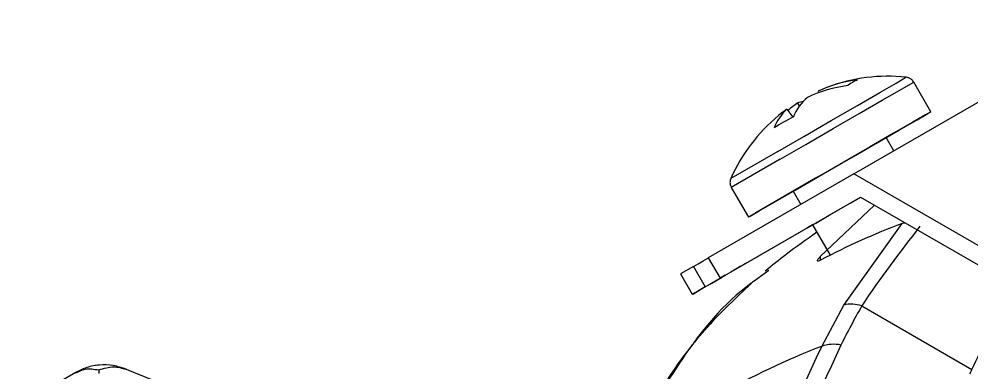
# Model space of a CAD drawing. Extents: x 11 to 120, y 2 to 94.
# Drawn here: x 84.44 to 85.897, y 76.724 to 77.265 of the extents above; entities that cross this region are included whole.
import ezdxf

# ---------------------------------------------------------------- set-up
doc = ezdxf.new("R2010")
doc.units = 0
doc.header["$MEASUREMENT"] = 0
doc.layers.add('OBJECT', color=7, linetype='CONTINUOUS')

msp = doc.modelspace()

# ---------------------------------------------------------------- linework, layer by layer
at = {"layer": 'OBJECT'}
for p, q in [((85.7162, 77.0285), (86.1264, 77.2653)), ((85.834, 77.1235), (85.8079, 77.1688)), ((85.6617, 77.155), (85.6627, 77.1527)), ((85.6333, 77.1325), (85.6305, 77.1369)), ((85.6141, 77.1275), (85.6232, 77.1154)), ((85.7773, 77.0638), (85.7656, 77.084)), ((85.6002, 77.063), (85.5283, 77.0214)), ((85.6038, 77.051), (85.529, 77.0078)), ((85.7162, 77.0285), (85.4938, 76.9001)), ((85.9448, 76.8966), (85.7162, 77.0285)), ((85.529, 77.0078), (85.5552, 76.9625)), ((85.5118, 76.8689), (85.7268, 76.993)), ((85.6236, 77.002), (85.6353, 76.9818)), ((85.7268, 76.993), (85.9531, 76.8624)), ((85.6651, 76.9021), (85.7481, 76.9807)), ((85.5473, 76.8894), (85.6533, 76.9506)), ((85.6533, 76.9506), (85.6801, 76.9042)), ((85.7009, 76.828), (85.7904, 76.9529)), ((85.7956, 76.9533), (85.7904, 76.9529)), ((85.6651, 76.9021), (85.6648, 76.8965)), ((85.4713, 76.8871), (85.4514, 76.8756)), ((85.4713, 76.8871), (85.4893, 76.8559)), ((85.4938, 76.9001), (85.5118, 76.8689)), ((85.5473, 76.8894), (85.5473, 76.8894)), ((85.4514, 76.8756), (85.4694, 76.8444)), ((85.5863, 76.8807), (85.5639, 76.8646)), ((85.5152, 76.8708), (85.5155, 76.871)), ((85.6672, 76.7648), (85.7009, 76.828)), ((85.7285, 76.8266), (85.897, 76.7294)), ((84.5621, 76.7289), (84.5621, 76.7233)), ((84.6833, 76.6974), (84.5992, 76.7317)), ((84.5266, 76.7251), (84.44, 76.675))]:
    msp.add_line(p, q, dxfattribs=at)
at = {"layer": 'OBJECT', "flags": 128}
for points in [[(85.6002, 77.063), (85.64, 77.0859), (85.6819, 77.1101), (85.722, 77.1333), (85.7562, 77.153), (85.7812, 77.1674), (85.7946, 77.1752), (85.7965, 77.1763)], [(85.6038, 77.051), (85.6431, 77.0737), (85.6846, 77.0977), (85.7247, 77.1209), (85.7598, 77.1411), (85.7868, 77.1567), (85.8033, 77.1662), (85.8079, 77.1688)], [(85.63, 77.0057), (85.6693, 77.0284), (85.7108, 77.0524), (85.7509, 77.0755), (85.786, 77.0958), (85.813, 77.1114), (85.8294, 77.1209), (85.8339, 77.1235), (85.826, 77.1189), (85.8064, 77.1076), (85.7769, 77.0906), (85.7401, 77.0693), (85.7067, 77.05)], [(85.6617, 77.024), (85.6883, 77.0394), (85.7158, 77.0553), (85.7401, 77.0693), (85.7575, 77.0794), (85.7653, 77.0839), (85.7656, 77.084)], [(85.6825, 77.036), (85.658, 77.0219), (85.6199, 76.9999), (85.5885, 76.9818), (85.5666, 76.9691), (85.556, 76.963), (85.5577, 76.964), (85.5716, 76.972), (85.5964, 76.9864), (85.63, 77.0057)], [(85.6236, 77.002), (85.6268, 77.0039), (85.6401, 77.0116), (85.6617, 77.024)], [(85.6533, 76.9506), (85.6445, 76.9455), (85.6453, 76.946), (85.6582, 76.9534), (85.6811, 76.9667), (85.7106, 76.9837), (85.7268, 76.993)], [(85.4713, 76.8871), (85.4782, 76.8911), (85.4858, 76.8955), (85.4929, 76.8996), (85.4938, 76.9001)], [(85.5473, 76.8894), (85.5504, 76.8912), (85.5506, 76.8913), (85.5479, 76.8897), (85.5427, 76.8867), (85.5357, 76.8827), (85.5281, 76.8783), (85.521, 76.8742), (85.5155, 76.871)], [(85.4893, 76.8559), (85.4962, 76.8599), (85.5038, 76.8643), (85.5109, 76.8684), (85.5164, 76.8716), (85.5195, 76.8734), (85.5197, 76.8735), (85.517, 76.8719), (85.5118, 76.8689)], [(85.4893, 76.8559), (85.4788, 76.8498), (85.4721, 76.846), (85.4694, 76.8444), (85.471, 76.8453), (85.4766, 76.8486), (85.4861, 76.8541), (85.4991, 76.8616), (85.5152, 76.8708)]]:
    msp.add_lwpolyline(points, dxfattribs=at)
at = {"layer": 'OBJECT'}
for centre, radius, start, end in [((85.7367, 76.949), 0.2167, 97.8816, 114.9159), ((85.7482, 76.9692), 0.2049, 97.2915, 114.9772), ((85.7683, 76.9154), 0.2624, 83.8332, 110.4435), ((85.7486, 77.1091), 0.0686, 112.6102, 127.376), ((85.7518, 76.9637), 0.2115, 124.9942, 130.0725), ((85.6964, 77.0862), 0.0783, 130.6847, 157.8268), ((85.653, 77.0766), 0.0644, 102.6513, 110.5185), ((85.6569, 77.0776), 0.0657, 130.6032, 161.1244), ((85.7323, 76.9589), 0.2059, 125.0318, 129.5276), ((85.7683, 76.9154), 0.2624, 129.5425, 156.1668), ((85.7342, 76.891), 0.2503, 116.1402, 123.8634), ((86.2048, 75.8636), 1.1655, 110.8312, 117.5803), ((85.7123, 76.7786), 0.0507, 71.3658, 103.0279), ((86.0704, 75.7157), 1.124, 111.026, 128.7498), ((85.6855, 76.713), 0.055, 78.409, 109.5284)]:
    msp.add_arc(centre, radius, start, end, dxfattribs=at)
for points, knots in [([(85.8078, 77.1686), (85.8077, 77.1689), (85.807, 77.1709), (85.8042, 77.1734), (85.8003, 77.1755), (85.7973, 77.1763), (85.7957, 77.1763), (85.7953, 77.1763)], [0, 0, 0, 0, 0.056991, 0.410931, 0.69044, 0.924574, 1, 1, 1, 1]), ([(85.5285, 77.0217), (85.5284, 77.0216), (85.5275, 77.0201), (85.5269, 77.0166), (85.527, 77.0119), (85.5285, 77.0091), (85.5292, 77.008)], [0, 0, 0, 0, 0.036254, 0.363065, 0.721384, 1, 1, 1, 1]), ([(85.8174, 76.9484), (85.7868, 76.9087), (85.7561, 76.869), (85.7285, 76.8266), (85.7285, 76.8266)], [0, 0, 0, 0, 0.999985, 1, 1, 1, 1]), ([(85.6599, 76.9392), (85.6439, 76.928), (85.6169, 76.9091), (85.5914, 76.8883), (85.581, 76.8799)], [0, 0, 0, 0, 0.593091, 1, 1, 1, 1]), ([(85.6652, 76.8966), (85.664, 76.8961), (85.662, 76.8951), (85.6608, 76.8954), (85.6608, 76.8964), (85.6618, 76.8983), (85.6634, 76.9003), (85.6646, 76.9016), (85.6651, 76.9021)], [0, 0, 0, 0, 0.290844, 0.479311, 0.632244, 0.786172, 0.918668, 1, 1, 1, 1]), ([(85.5631, 76.8643), (85.5403, 76.843), (85.4939, 76.7994), (85.4365, 76.7264), (85.4065, 76.6729), (85.3924, 76.6476)], [0, 0, 0, 0, 0.336515, 0.686181, 1, 1, 1, 1]), ([(85.5639, 76.8646), (85.5624, 76.8635), (85.5181, 76.8318), (85.4606, 76.7606), (85.4157, 76.6854), (85.3975, 76.6548)], [0, 0, 0, 0, 0.02043, 0.600879, 1, 1, 1, 1]), ([(85.897, 76.7294), (85.897, 76.7294), (85.9125, 76.7631), (85.9364, 76.809), (85.9646, 76.8495), (85.9716, 76.8595)], [0, 0, 0, 0, 0.000013, 0.751245, 1, 1, 1, 1]), ([(85.7285, 76.8266), (85.7285, 76.8266), (85.7171, 76.8067), (85.7068, 76.7868), (85.6966, 76.7669)], [0, 0, 0, 0, 0.00003, 1, 1, 1, 1]), ([(85.1988, 75.7496), (85.2118, 75.7779), (85.285, 75.9366), (85.4414, 76.2752), (85.5843, 76.5852), (85.6672, 76.7648)], [0, 0, 0, 0, 0.083458, 0.469005, 1, 1, 1, 1]), ([(85.6966, 76.7669), (85.6186, 76.5978), (85.4666, 76.2685), (85.3143, 75.9389), (85.2401, 75.7785)], [0, 0, 0, 0, 0.513344, 1, 1, 1, 1]), ([(84.6036, 76.7299), (84.597, 76.7321), (84.5839, 76.7364), (84.5632, 76.7369), (84.5436, 76.7334), (84.532, 76.7277), (84.5264, 76.7249)], [0, 0, 0, 0, 0.258967, 0.516542, 0.765564, 1, 1, 1, 1]), ([(84.5267, 76.7243), (84.5312, 76.7266), (84.5414, 76.732), (84.5547, 76.73), (84.5621, 76.7289)], [0, 0, 0, 0, 0.445445, 1, 1, 1, 1]), ([(84.5621, 76.7289), (84.5697, 76.7311), (84.5844, 76.7355), (84.5973, 76.7316), (84.6035, 76.7297)], [0, 0, 0, 0, 0.516126, 1, 1, 1, 1]), ([(85.8939, 76.7228), (85.8949, 76.725), (85.8959, 76.7272), (85.897, 76.7294), (85.897, 76.7294)], [0, 0, 0, 0, 0.999721, 1, 1, 1, 1])]:
    msp.add_open_spline(points, degree=3, knots=knots, dxfattribs=at)

doc.saveas('drawing.dxf')
